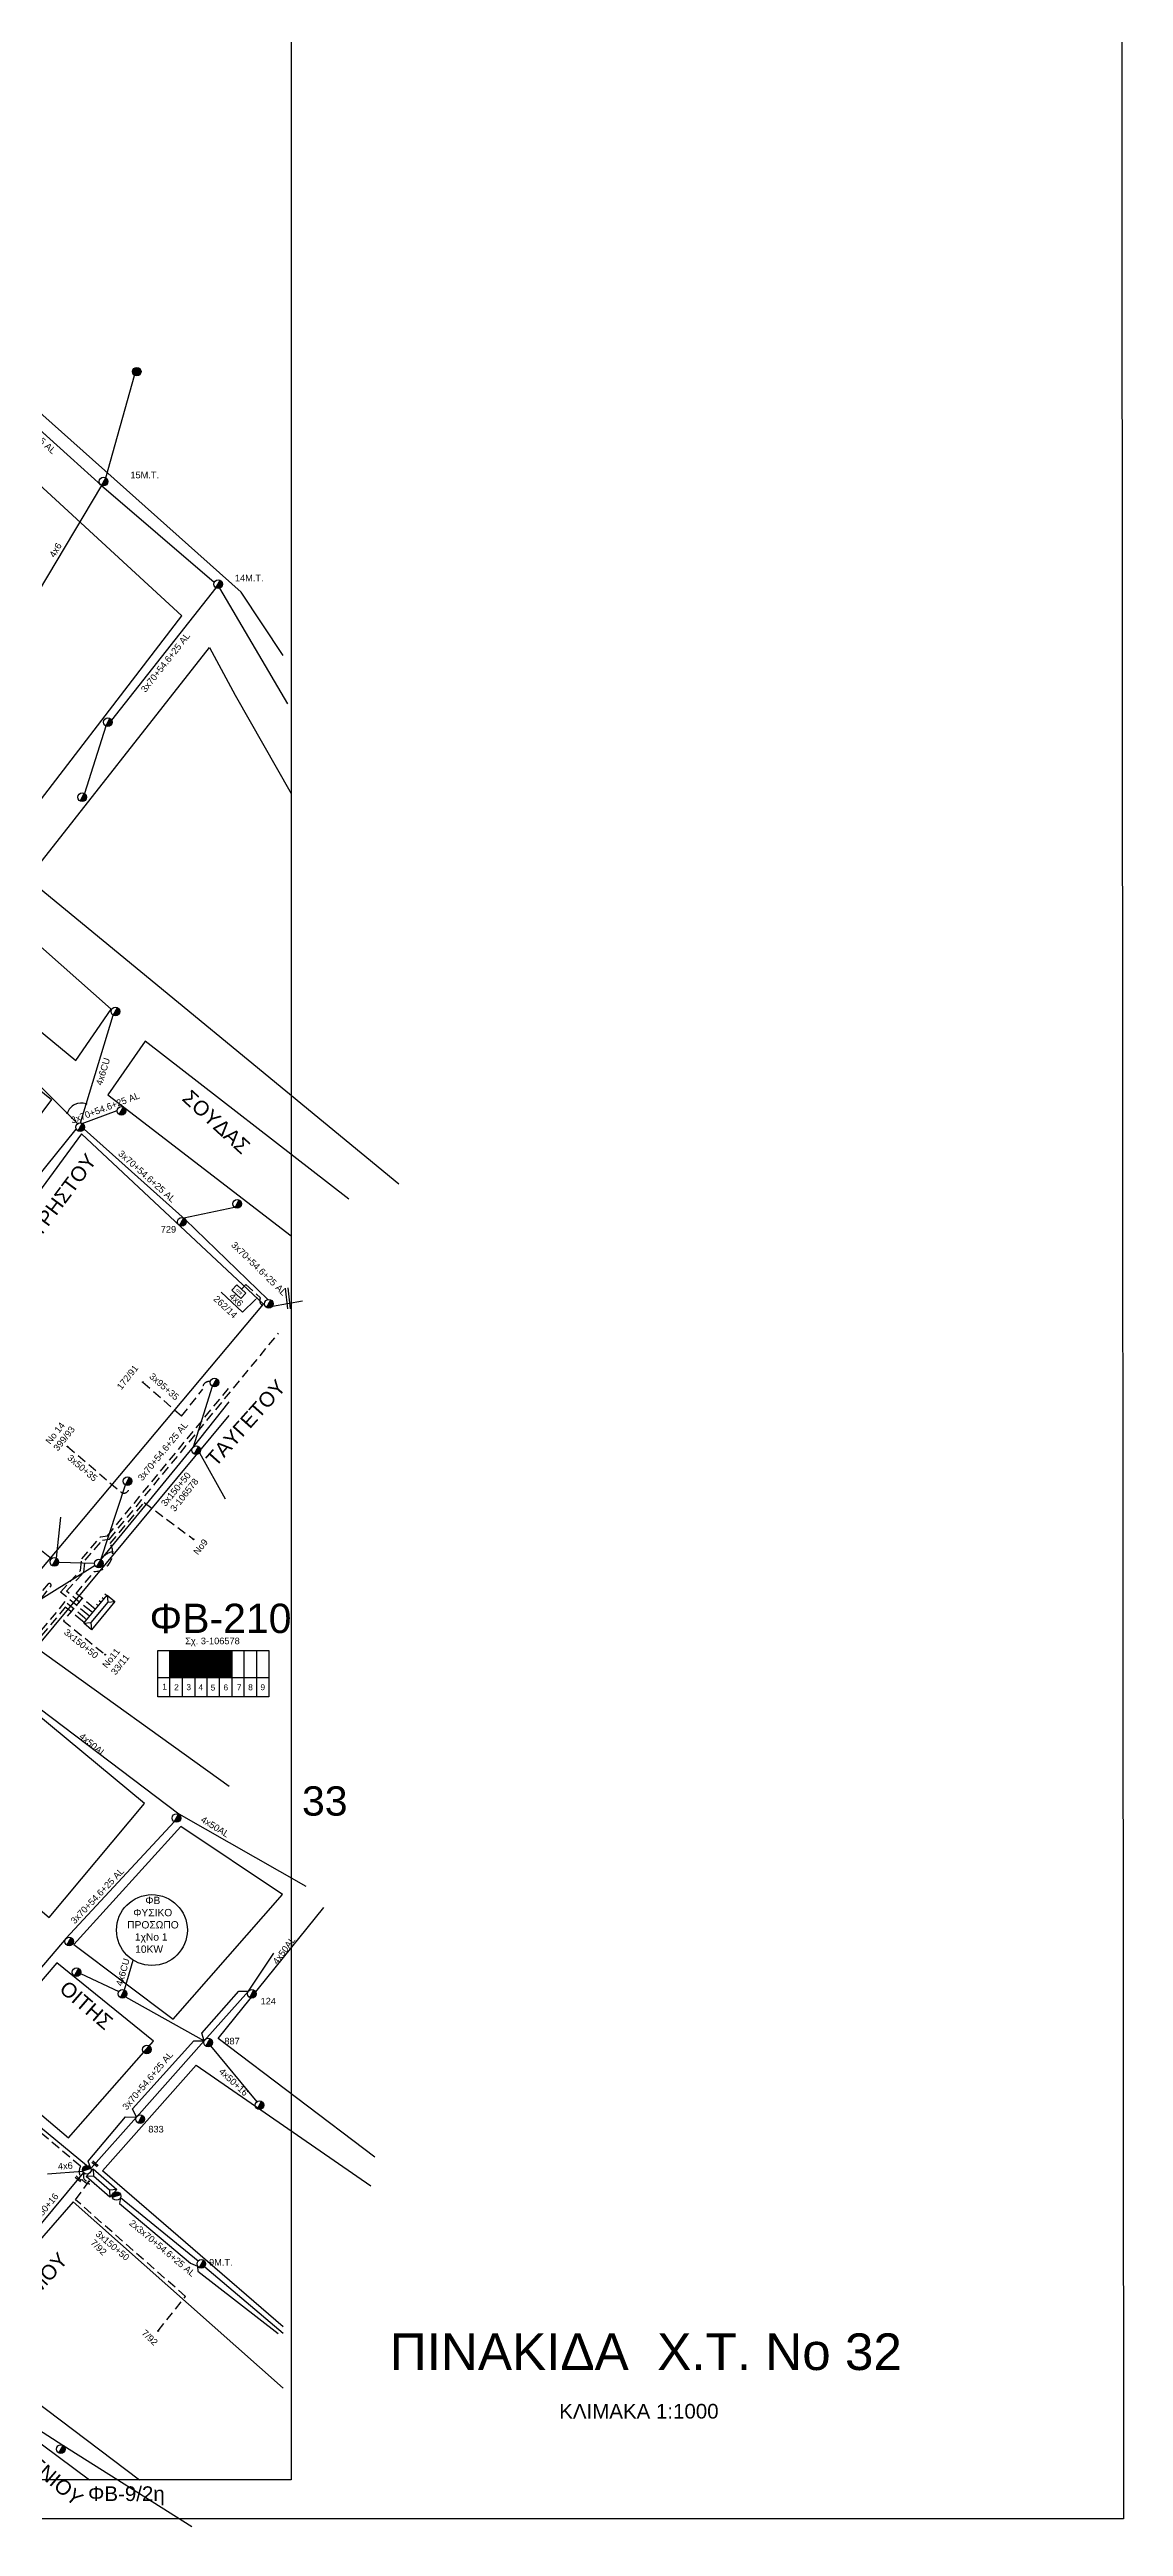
# Model space of a CAD drawing. Header units: millimetres. Extents: x 4998 to 7216, y 1887 to 2914.
# Drawn here: x 6923 to 7216, y 1887 to 2564 of the extents above; entities that cross this region are included whole.
import ezdxf
from ezdxf import colors
from ezdxf.entities.mleader import LeaderData, LeaderLine
from ezdxf.enums import TextEntityAlignment as Align
from ezdxf.math import Vec2, Vec3

# ---------------------------------------------------------------- set-up
doc = ezdxf.new("R2010")
doc.units = ezdxf.units.MM
doc.linetypes.add('DASHED', pattern=[19.05, 12.7, -6.35])
for name, color, linetype, lineweight in [('3x150+50', 7, 'Continuous', 30), ('3x150+70AL', 7, 'DASHED', 30), ('3x50+35', 7, 'Continuous', 30), ('3x70+54.6+25 AL', 7, 'SYN_LINE', 30), ('3x95+35', 7, 'Continuous', 30), ('4x50+16', 7, 'Continuous', 30), ('4x50AL', 7, 'Continuous', 30), ('4x6', 7, 'SYN_LINE', 30), ('4x6CU', 7, 'Continuous', 30), ('Υπόβαθρο ΔΕΗ', 7, 'Continuous', 30)]:
    doc.layers.add(name, color=color, linetype=linetype, lineweight=lineweight)
for name, color, linetype in [('Pillar OTE', 7, 'Continuous'), ('text οδών', 7, 'Continuous'), ('text_kalodion', 7, 'Continuous'), ('Άγνωστα', 7, 'Continuous'), ('Επιγραφές - Σχήματα', 7, 'Continuous'), ('Καλώδια ΧΤ   3x150AL+50CU', 7, 'DASHED'), ('Μηχανική τομή', 7, 'Continuous'), ('Στύλος Ξύλινος', 7, 'Continuous'), ('Στύλος Ξύλινος @ 1', 7, 'Continuous'), ('Στύλος ΦΜ', 7, 'Continuous'), ('Στύλος ΦΜ @ 1', 7, 'Continuous'), ('Συνδέσεις', 7, 'Continuous'), ('Τομή', 7, 'Continuous'), ('Υποσταθμός εναέριος 2 στύλων', 7, 'Continuous'), ('Υποσταθμός πόλεως', 7, 'Continuous')]:
    doc.layers.add(name, color=color, linetype=linetype)
doc.styles.add('arial', font='ARIAL.TTF')
doc.styles.get("Standard").update_dxf_attribs({"font": 'ARIAL.TTF'})
doc.linetypes.add('SYN_LINE', pattern='A,0.5,-0.0001,["/\\/\\/\\/",Standard,S=0.1,R=0,X=0,Y=-0.05],-0.25', length=0.7501)

# ---------------------------------------------------------------- blocks, each defined once
blk = doc.blocks.new('ΥΠΑΡΧΩΝ ΤΣΙΜΕΝΤΕΝΙΟΣ ΣΤΥΛΟΣ')
at = {"layer": 'Στύλος ΦΜ'}
blk.add_hatch(color=7, dxfattribs=at).paths.add_polyline_path([(-1.3, -2.3, 0.574793), (2.6, 0, 0.268822), (1.3, 2.3)])
at = {"layer": 'Στύλος ΦΜ', "color": 7}
blk.add_line((-1.3, -2.3), (1.3, 2.3), dxfattribs=at)
blk.add_circle((0, 0), 2.62, dxfattribs=at)
at = {"layer": 'Στύλος ΦΜ', "flags": 4}
for tag, p in [('ΤΥΠΟΣ', (-4.9, 3)), ('ΑΡΙΘΜΟΣ', (-4.7, 8.1))]:
    blk.add_attdef(tag, p, '', height=4, dxfattribs=at)
blk = doc.blocks.new('ΥΠΟΣΤΑΘΜΟΣ ΕΝΑΕΡΙΟΣ ΕΠΙ 2 ΣΤΥΛΩΝ')
at = {"layer": 'Υποσταθμός εναέριος 2 στύλων', "linetype": 'Continuous'}
for points in [[(-12, -2.1, 0.574793), (-8.5, -0.1, 0.268822), (-9.6, 2)], [(9.7, -2.1, 0.574793), (13.2, -0.1, 0.268822), (12, 1.9)]]:
    blk.add_hatch(color=256, dxfattribs=at).paths.add_polyline_path(points)
for p, q in [((-12, -2.1), (-9.6, 2)), ((9.7, -2.1), (12, 1.9))]:
    blk.add_line(p, q, dxfattribs=at)
for centre in [(-10.8, -0.1), (10.8, -0.1)]:
    blk.add_circle(centre, 2.36, dxfattribs=at)
at = {"layer": 'Υποσταθμός πόλεως', "linetype": 'Continuous', "ltscale": 40}
blk.add_lwpolyline([(-8.6, 2.8), (8.6, 2.8), (8.6, -2.8), (-8.6, -2.8)], close=True, dxfattribs=at)
for points in [[(-5.8, 0), (-8.6, 2.8)], [(-8.6, -2.8), (-5.8, 0)], [(-5.8, 0), (5.8, 0)], [(5.8, 0), (8.6, 2.8)], [(8.6, -2.8), (5.8, 0)]]:
    blk.add_lwpolyline(points, dxfattribs=at)
at = {"layer": 'Υποσταθμός εναέριος 2 στύλων', "ltscale": 40, "flags": 1}
for tag, p in [('ΜΕΤΑΣΧΗΜΑΤΙΣΜΟΣ', (14.1, 2.5)), ('ΙΣΧΥΣ', (14.1, -0.3)), ('ΑΡΙΘΜΟΣ', (14.2, -3))]:
    blk.add_attdef(tag, p, '', height=1.8, dxfattribs=at)
blk = doc.blocks.new('ΥΠΑΡΧΩΝ ΞΥΛΙΝΟΣ ΣΤΥΛΟΣ')
at = {"layer": 'Στύλος Ξύλινος'}
h = blk.add_hatch(color=7, dxfattribs=at)
h.paths.add_polyline_path([(-2.6, 0, 0.270008), (-1.3, -2.3), (1.3, 2.3, 0.576266)])
h.paths.add_polyline_path([(-1.3, -2.3, 0.574793), (2.6, 0, 0.268822), (1.3, 2.3)])
at = {"layer": 'Στύλος Ξύλινος', "color": 7}
blk.add_line((-1.3, -2.3), (1.3, 2.3), dxfattribs=at)
blk.add_circle((0, 0), 2.62, dxfattribs=at)
at = {"layer": 'Στύλος Ξύλινος', "flags": 4}
for tag, p in [('ΑΡΙΘΜΟΣ', (-4.9, 8.6)), ('ΤΥΠΟΣ', (-4.8, 3.4))]:
    blk.add_attdef(tag, p, '', height=4, dxfattribs=at)
blk = doc.blocks.new('_ΣΥΝΔΕΣΗ')
at = {"layer": 'Συνδέσεις', "linetype": 'SYN_LINE', "ltscale": 40}
blk.add_hatch(color=256, dxfattribs=at).paths.add_polyline_path([(0.5, 0, 1), (-0.5, 0, 1)])
at = {"layer": 'Συνδέσεις'}
blk.add_circle((0, 0), 0.5, dxfattribs=at)
blk = doc.blocks.new('ΥΠΟΣΤΑΘΜΟΣ ΠΟΛΕΩΣ 9 ΑΝΑΧΩΡΗΣΕΩΝ')
at = {"layer": 'Υποσταθμός πόλεως', "ltscale": 40}
for p, q in [((-9.6, -2.8), (-9.6, -4)), ((-7.1, -2.8), (-7.1, -4)), ((-4.8, -2.8), (-4.8, -4)), ((-2.4, -2.8), (-2.4, -4)), ((0.1, -2.8), (0.1, -4)), ((2.5, -2.8), (2.5, -4)), ((5, -2.8), (5, -4)), ((7.5, -2.8), (7.5, -4)), ((9.6, -2.8), (9.6, -4))]:
    blk.add_line(p, q, dxfattribs=at)
blk.add_lwpolyline([(-10, 2.8), (10, 2.8), (10, -2.8), (-10, -2.8)], close=True, dxfattribs=at)
for points in [[(-7.2, 0), (-10, 2.8)], [(-10, -2.8), (-7.2, 0)], [(-7.2, 0), (7.2, 0)], [(7.2, 0), (10, 2.8)], [(10, -2.8), (7.2, 0)]]:
    blk.add_lwpolyline(points, dxfattribs=at)
at = {"layer": 'Υποσταθμός πόλεως', "linetype": 'SYN_LINE', "ltscale": 40, "flags": 1}
for tag, p in [('ΜΕΤΑΣΧΗΜΑΤΙΣΜΟΣ', (10.8, 1.7)), ('ΙΣΧΥΣ', (10.8, -1.1)), ('ΑΡΙΘΜΟΣ', (10.9, -3.8))]:
    blk.add_attdef(tag, p, '', height=1.8, dxfattribs=at)
blk = doc.blocks.new('ΤΟΜΗ')
at = {"layer": 'Τομή', "ltscale": 40}
for p, q in [((-5.7, 0), (17.1, 0)), ((-5.7, -2.8), (17.1, -2.8))]:
    blk.add_line(p, q, dxfattribs=at)
blk = doc.blocks.new('ΜΗΧΑΝΙΚΗ ΤΟΜΗ')
at = {"layer": 'Μηχανική τομή', "ltscale": 40}
for p, q in [((-1.9, 0.8), (5.7, 0.8)), ((-1.9, -0.8), (5.7, -0.8))]:
    blk.add_line(p, q, dxfattribs=at)
blk = doc.blocks.new('PILLAR ΟΤΕ')
at = {"layer": 'Pillar OTE', "ltscale": 40}
blk.add_lwpolyline([(-3.3, 2), (3.4, 2), (3.4, -2), (-3.3, -2)], close=True, dxfattribs=at)
at = {"layer": 'Pillar OTE', "insert": (-1.8, 0.7), "char_height": 1.357, "width": 109.961, "attachment_point": 1}
blk.add_mtext('{\\fArial|b1|i0|c161|p34;OTE}', dxfattribs=at)

msp = doc.modelspace()

# ---------------------------------------------------------------- hatches: boundary and pattern name
at = {"layer": 'Καλώδια ΧΤ   3x150AL+50CU', "linetype": 'DASHED', "lineweight": -3, "ltscale": 0.2}
h = msp.add_hatch(color=6, dxfattribs=at)
h.dxf.hatch_style = 1
h.paths.add_polyline_path([(6959.49, 2126.42), (6956.05, 2126.42), (6956.05, 2119.06), (6959.49, 2119.05)])
h = msp.add_hatch(color=27, dxfattribs=at)
h.dxf.hatch_style = 1
h.paths.add_polyline_path([(6959.49, 2119.05), (6962.93, 2119.05), (6962.93, 2126.42), (6959.49, 2126.42)])
h = msp.add_hatch(color=85, dxfattribs=at)
h.dxf.hatch_style = 1
h.paths.add_polyline_path([(6966.22, 2126.42), (6962.93, 2126.42), (6962.93, 2119.05), (6966.22, 2119.05)])
h = msp.add_hatch(color=1, dxfattribs=at)
h.dxf.hatch_style = 1
h.paths.add_polyline_path([(6966.22, 2119.05), (6969.61, 2119.04), (6969.61, 2126.42), (6966.22, 2126.42)])
h = msp.add_hatch(color=62, dxfattribs=at)
h.dxf.hatch_style = 1
h.paths.add_polyline_path([(6969.61, 2119.04), (6973.01, 2119.04), (6973.01, 2126.42), (6969.61, 2126.42)])

# ---------------------------------------------------------------- linework, layer by layer
at = {"lineweight": -3}
msp.add_lwpolyline([(5037.13, 2894.56), (6989.09, 2894.56), (6989.09, 1899.95), (5037.13, 1899.95)], close=True, dxfattribs=at)
at = {"lineweight": -3, "ltscale": 0.2}
msp.add_circle((6951.13, 2050.08), 9.67, dxfattribs=at)
at = {"layer": '3x150+50', "color": 27, "linetype": 'DASHED', "lineweight": -3, "ltscale": 0.2}
msp.add_lwpolyline([(6934.42, 2137.12), (6927.79, 2142.63), (6932.59, 2147.82), (6932.94, 2151.04), (6937.6, 2156.5), (6939.54, 2156.83), (6985.71, 2213.06)], dxfattribs=at)
at = {"layer": '3x150+50', "color": 6, "linetype": 'DASHED', "lineweight": -3, "ltscale": 0.2}
msp.add_lwpolyline([(6933.64, 2136.17), (6926.18, 2142.36), (6931.63, 2148.26), (6931.98, 2151.45), (6937.08, 2157.43), (6939, 2157.75), (6972.18, 2198.15)], dxfattribs=at)
at = {"layer": '3x150+50', "color": 62, "linetype": 'DASHED', "lineweight": -3, "ltscale": 0.2}
for points in [[(6935.21, 2138.07), (6930.48, 2141.99), (6935.4, 2147.99, 0.566209), (6939.77, 2155.61), (6949.03, 2166.81), (6962.47, 2156.79)], [(6940.41, 2153.35, 0.209659), (6937.21, 2151.19, -1.685912)]]:
    msp.add_lwpolyline(points, format="xyb", dxfattribs=at)
at = {"layer": '3x150+50', "color": 85, "linetype": 'DASHED', "lineweight": -3, "ltscale": 0.2}
for points in [[(6932.85, 2135.22), (6927.4, 2139.75), (6918.03, 2128.45), (6913.84, 2131.79), (6923.62, 2144.03, 0.784298), (6922.82, 2144.59), (6921.29, 2142.82)], [(6932.69, 1983.64, 0.818767), (6934.52, 1981.64, -0.019585)]]:
    msp.add_lwpolyline(points, format="xyb", dxfattribs=at)
at = {"layer": '3x150+50', "color": 1, "linetype": 'DASHED', "lineweight": -3, "ltscale": 0.2}
msp.add_lwpolyline([(6932.17, 2134.4), (6927.49, 2138.29), (6917.98, 2126.83), (6919.37, 2125.53), (6914.24, 2119.95, 0.189457), (6911.21, 2119.29, -35.831577)], format="xyb", dxfattribs=at)
at = {"layer": '3x150+50', "color": 62, "linetype": 'DASHED', "lineweight": -3, "ltscale": 0.2}
msp.add_lwpolyline([(6932.09, 2140.66), (6926.97, 2134.55), (6938.35, 2125.31)], dxfattribs=at)
at = {"layer": '3x150+50', "color": 85, "linetype": 'DASHED', "lineweight": -3, "ltscale": 0.2}
msp.add_lwpolyline([(6952.82, 1940.64), (6960.29, 1950.05), (6930.32, 1976.43), (6933.9, 1981.45)], dxfattribs=at)
at = {"layer": '3x150+70AL', "color": 27, "linetype": 'DASHED', "lineweight": -3, "ltscale": 0.2}
msp.add_lwpolyline([(6935.47, 1980.8, -0.625781), (6931.63, 1985.64), (6850.31, 2053.81, -0.733543), (6848.12, 2056.92, -1.692301)], format="xyb", dxfattribs=at)
at = {"layer": '3x50+35', "color": 62, "linetype": 'DASHED', "lineweight": -3, "ltscale": 0.2}
msp.add_lwpolyline([(6928.1, 2182.12), (6942.62, 2169.71, 0.873922), (6944.62, 2171.5, 1.841767)], format="xyb", dxfattribs=at)
at = {"layer": '3x70+54.6+25 AL', "color": 85, "linetype": 'SYN_LINE', "lineweight": -3, "ltscale": 20}
for points in [[(6853.89, 2521.94), (6871.06, 2504.86), (6892.32, 2485.77), (6906.22, 2472.54), (6937.37, 2444.54), (6968.14, 2418.11)], [(6938.53, 2446.59), (6946.39, 2474.56)], [(6968.6, 2416.53), (6940.11, 2380.47)], [(6969.55, 2416.43), (6988.12, 2384.9)], [(6938.52, 2378.83), (6932.69, 2360.39)]]:
    msp.add_lwpolyline(points, dxfattribs=at)
at = {"layer": '3x70+54.6+25 AL', "color": 6, "linetype": 'SYN_LINE', "lineweight": -3, "ltscale": 20}
for points in [[(6822.77, 2360.49), (6852.85, 2338), (6877.9, 2317.65), (6909.48, 2291.69), (6930.87, 2270.24)], [(6942.55, 1977.07), (6963.78, 1959.76)], [(6965.52, 1958.17), (6986.97, 1940.06)]]:
    msp.add_lwpolyline(points, dxfattribs=at)
at = {"layer": '3x70+54.6+25 AL', "color": 30, "linetype": 'SYN_LINE', "lineweight": -3, "ltscale": 10}
for points in [[(6932.13, 2270.3), (6941.63, 2273.88)], [(6959.81, 2244.51), (6973.69, 2247.46)], [(6983.99, 2220.47), (6992.23, 2221.87)]]:
    msp.add_lwpolyline(points, dxfattribs=at)
at = {"layer": '3x70+54.6+25 AL', "color": 30, "linetype": 'SYN_LINE', "lineweight": -3, "ltscale": 20}
msp.add_lwpolyline([(6932.61, 2268.79), (6960.23, 2244.13), (6982.77, 2222.25)], dxfattribs=at)
at = {"layer": '3x70+54.6+25 AL', "color": 62, "linetype": 'SYN_LINE', "lineweight": -3, "ltscale": 20}
for points in [[(6962.51, 2182.02), (6967.65, 2198.58)], [(6937.21, 2151.19), (6962.51, 2182.02), (6972.18, 2194.3)], [(6964.14, 2180.35), (6971.09, 2167.79)], [(6937.21, 2151.19), (6943.88, 2171.64)], [(6923.69, 2151.45), (6900.45, 2170.05)], [(6935.6, 2149.59), (6911.28, 2134.42)]]:
    msp.add_lwpolyline(points, dxfattribs=at)
at = {"layer": '3x70+54.6+25 AL', "color": 62, "linetype": 'SYN_LINE', "lineweight": -3, "ltscale": 10}
for points in [[(6925.08, 2151.61), (6926.3, 2162.81)], [(6935.45, 2150.16), (6925.66, 2150.43)]]:
    msp.add_lwpolyline(points, dxfattribs=at)
at = {"layer": '3x70+54.6+25 AL', "color": 1, "linetype": 'SYN_LINE', "lineweight": -3, "ltscale": 20}
msp.add_lwpolyline([(6957.24, 2079.66), (6927.75, 2047.86), (6908.05, 2024.82)], dxfattribs=at)
at = {"layer": '3x70+54.6+25 AL', "color": 7, "linetype": 'SYN_LINE', "lineweight": -3, "ltscale": 15}
msp.add_lwpolyline([(6931.67, 2038.21), (6942.1, 2033.33)], dxfattribs=at)
at = {"layer": '3x70+54.6+25 AL', "color": 7, "linetype": 'SYN_LINE', "lineweight": -3, "ltscale": 10}
msp.add_lwpolyline([(6943.68, 2033.72), (6945.98, 2041.9)], dxfattribs=at)
at = {"layer": '3x70+54.6+25 AL', "color": 173, "linetype": 'SYN_LINE', "lineweight": -3, "ltscale": 20}
msp.add_lwpolyline([(6934.45, 1985.01), (6933.73, 1986.97), (6943.88, 1999.07), (6946.92, 1999.04), (6945.87, 2001.29), (6962.55, 2019.88), (6965.34, 2019.82), (6964.73, 2021.95), (6974.8, 2033.36), (6977.46, 2033.4)], dxfattribs=at)
at = {"layer": '3x70+54.6+25 AL', "color": 7, "linetype": 'SYN_LINE', "lineweight": -3, "ltscale": 20}
msp.add_lwpolyline([(6943.94, 2031.87), (6965.34, 2019.82)], dxfattribs=at)
at = {"layer": '3x70+54.6+25 AL', "color": 85, "linetype": 'SYN_LINE', "lineweight": -3, "ltscale": 10}
msp.add_lwpolyline([(6922.63, 1983.51), (6932.22, 1984.25)], dxfattribs=at)
at = {"layer": '3x70+54.6+25 AL', "color": 133, "linetype": 'SYN_LINE', "lineweight": -3, "ltscale": 20}
msp.add_lwpolyline([(6942.55, 1977.07), (6942.24, 1975.41), (6961.62, 1959.18), (6963.58, 1958.36), (6963.68, 1956.94), (6985.55, 1939.91)], dxfattribs=at)
at = {"layer": '3x70+54.6+25 AL', "color": 151, "linetype": 'SYN_LINE', "lineweight": -3, "ltscale": 20}
msp.add_lwpolyline([(6898.35, 1927.73), (6926.86, 1909.41)], dxfattribs=at)
at = {"layer": '3x70+54.6+25 AL', "color": 151, "linetype": 'SYN_LINE', "lineweight": -3, "ltscale": 15}
msp.add_lwpolyline([(6926.86, 1909.41), (6962.06, 1887.25)], dxfattribs=at)
at = {"layer": '3x95+35', "color": 62, "linetype": 'DASHED', "lineweight": -3, "ltscale": 0.2}
msp.add_lwpolyline([(6948.69, 2199.69), (6959.22, 2190.44), (6965.03, 2197.77, -0.556513), (6967.07, 2199.8, -160.906098)], format="xyb", dxfattribs=at)
at = {"layer": '4x50+16', "color": 30, "linetype": 'Continuous', "lineweight": -3, "ltscale": 0.2}
msp.add_lwpolyline([(6892.08, 2216.02), (6911.27, 2244.87), (6930.47, 2268.79)], dxfattribs=at)
at = {"layer": '4x50+16', "color": 5, "linetype": 'Continuous', "lineweight": -3, "ltscale": 0.2}
msp.add_lwpolyline([(6967.09, 2018.43), (6979.73, 2003.2)], dxfattribs=at)
at = {"layer": '4x50+16', "color": 85, "linetype": 'Continuous', "lineweight": -3, "ltscale": 0.2}
msp.add_lwpolyline([(6932.42, 1983.89), (6911.04, 1958.14), (6890.38, 1934.93), (6877.41, 1913.36)], dxfattribs=at)
at = {"layer": '4x50AL', "color": 1, "linetype": 'Continuous', "lineweight": -3, "ltscale": 0.2}
msp.add_lwpolyline([(6911.31, 2117.59), (6958.48, 2081.83), (6993.16, 2062.06)], dxfattribs=at)
at = {"layer": '4x50AL', "color": 30, "linetype": 'Continuous', "lineweight": -3, "ltscale": 0.2}
msp.add_lwpolyline([(6933.27, 1985.81), (6908.1, 2006.56), (6875.43, 2033.76), (6848.8, 2057.37)], dxfattribs=at)
at = {"layer": '4x50AL', "color": 151, "linetype": 'Continuous', "lineweight": -3, "ltscale": 0.2}
msp.add_lwpolyline([(6934.45, 1985.01), (6946.92, 1999.04), (6965.34, 2019.82), (6977.46, 2033.4), (6984.4, 2043.81)], dxfattribs=at)
at = {"layer": '4x6', "color": 85, "linetype": 'SYN_LINE', "lineweight": -3, "ltscale": 20}
msp.add_lwpolyline([(6937.37, 2444.54), (6920.12, 2415.43)], dxfattribs=at)
at = {"layer": '4x6', "color": 30, "linetype": 'DASHED', "lineweight": -3, "ltscale": 0.2}
msp.add_lwpolyline([(6975.6, 2225.1), (6976.76, 2226.36), (6980.73, 2222.71, 0.551613), (6982.06, 2220.38)], format="xyb", dxfattribs=at)
at = {"layer": '4x6CU', "color": 6, "linetype": 'SYN_LINE', "lineweight": -3, "ltscale": 20}
msp.add_lwpolyline([(6931.6, 2270.45), (6940.57, 2299.89)], dxfattribs=at)
at = {"layer": 'Pillar OTE', "lineweight": -3, "ltscale": 40}
for points in [[(6952.72, 2113.78), (6952.72, 2126.42), (6983.05, 2126.42), (6983.05, 2113.75), (6952.72, 2113.78)], [(6956.05, 2113.78), (6956.05, 2126.42)], [(6959.49, 2113.77), (6959.49, 2126.42)], [(6962.93, 2113.77), (6962.93, 2126.42)], [(6966.22, 2113.77), (6966.22, 2126.42)], [(6969.61, 2113.76), (6969.61, 2126.42)], [(6973.01, 2113.76), (6973.01, 2126.42)], [(6976.34, 2113.76), (6976.34, 2126.42)], [(6979.73, 2113.75), (6979.73, 2126.42)], [(6952.72, 2119.06), (6983.05, 2119.03)]]:
    msp.add_lwpolyline(points, dxfattribs=at)
at = {"layer": 'Επιγραφές - Σχήματα', "lineweight": -3}
msp.add_lwpolyline([(4997.89, 2908.51), (7215.51, 2908.51), (7216.21, 1889.37), (4997.89, 1889.37)], close=True, dxfattribs=at)
at = {"layer": 'Υπόβαθρο ΔΕΗ', "color": 7, "lineweight": -3}
for points in [[(6986.97, 2398.11), (6975.48, 2415.39), (6897.64, 2484.81), (6854.69, 2524.92), (6803.37, 2573.25), (6818.16, 2605.35), (6923.06, 2714.75), (6949.78, 2685.94)], [(7018.47, 2253.72), (6917.25, 2337.12), (6966.8, 2400.28), (6973.86, 2387.22), (6989.09, 2360.38)], [(7004.87, 2249.67), (6949.29, 2292.82), (6939.08, 2278.12), (6989.09, 2239.67)], [(6972.18, 2089.27), (6972.18, 2089.27), (6919.57, 2127.18), (6972.18, 2190.56)], [(7011.97, 1988.09), (6969.17, 2020.46), (6998.06, 2056.27)], [(6986.97, 1941.72), (6937.64, 1984.38), (6963.17, 2013.23), (7010.83, 1980.24)], [(6986.97, 1925.02), (6929.66, 1975.92), (6884, 1923.56), (6916.22, 1899.55)], [(6896.9, 1938.35), (6947.72, 1899.95)], [(6891.22, 1931.84), (6934.13, 1899.95)]]:
    msp.add_lwpolyline(points, dxfattribs=at)
for points in [[(6959.33, 2408.87), (6900.66, 2462.92), (6857.9, 2385.19), (6909.26, 2343.78)], [(6893.72, 2317.74), (6930.37, 2287.49), (6940, 2301.55), (6854.06, 2377.7), (6843.4, 2358.31)], [(6813.58, 2305.13), (6837.07, 2346.89), (6923.69, 2276.84), (6897.02, 2240.96), (6813.58, 2305.13)], [(6981.53, 2220.99), (6931.87, 2267.49), (6864.19, 2175.09), (6910.29, 2135.9)], [(6910.66, 2116.57), (6901.01, 2105.53), (6884.71, 2086.1), (6923.08, 2053.54), (6949.09, 2084.6)], [(6929.8, 2046.11), (6956.93, 2025.76), (6986.73, 2059.78), (6959, 2078.4)], [(6902.84, 2015.05), (6928.36, 1993.34), (6951.53, 2019.77), (6925.18, 2041.17)]]:
    msp.add_lwpolyline(points, close=True, dxfattribs=at)
at = {"layer": 'Υπόβαθρο ΔΕΗ', "lineweight": -3}
msp.add_arc((6931.79, 2271.92), 3.96, 69.47207, 162.5304, dxfattribs=at)

# ---------------------------------------------------------------- block references
at = {"layer": 'Pillar OTE', "xscale": 0.5, "yscale": 0.5, "zscale": 0.5, "rotation": 317.0000000000001}
msp.add_blockref('PILLAR ΟΤΕ', (6974.86, 2224.39), dxfattribs=at)
at = {"layer": 'Μηχανική τομή', "lineweight": -3, "xscale": 0.2499999999999678, "yscale": 0.2499999999999678, "zscale": 0.2499999999999678, "rotation": 319.0936133740331}
for p in [(6930.65, 1982.49), (6935.26, 1986.57)]:
    msp.add_blockref('ΜΗΧΑΝΙΚΗ ΤΟΜΗ', p, dxfattribs=at)
at = {"layer": 'Στύλος Ξύλινος @ 1', "lineweight": -3, "ltscale": 40, "xscale": 0.449999999999816, "yscale": 0.449999999999816, "zscale": 0.449999999999816}
msp.add_blockref('ΥΠΑΡΧΩΝ ΞΥΛΙΝΟΣ ΣΤΥΛΟΣ', (6946.97, 2475.58), dxfattribs=at)
at = {"layer": 'Στύλος ΦΜ @ 1', "lineweight": -3, "ltscale": 40}
ref = msp.add_blockref('ΥΠΑΡΧΩΝ ΤΣΙΜΕΝΤΕΝΙΟΣ ΣΤΥΛΟΣ', (6937.95, 2445.56), dxfattribs=dict(at, xscale=0.4499999999997739, yscale=0.4499999999997739, zscale=0.4499999999997739))
ref.add_attrib('ΤΥΠΟΣ', '15M.T.', (6945.25, 2446.46), dxfattribs={"layer": 'Στύλος ΦΜ', "height": 1.8, "flags": 4})
ref = msp.add_blockref('ΥΠΑΡΧΩΝ ΤΣΙΜΕΝΤΕΝΙΟΣ ΣΤΥΛΟΣ', (6969.18, 2417.55), dxfattribs=dict(at, xscale=0.4499999999997739, yscale=0.4499999999997739, zscale=0.4499999999997739))
ref.add_attrib('ΤΥΠΟΣ', '14M.T.', (6973.77, 2418.33), dxfattribs={"layer": 'Στύλος ΦΜ', "height": 1.8, "flags": 4})
for p, xscale, yscale, zscale in [((6939.1, 2379.86), 0.4499999999998181, 0.4499999999998181, 0.4499999999998181), ((6932.1, 2359.37), 0.4499999999998181, 0.4499999999998181, 0.4499999999998181), ((6941.15, 2300.91), 0.4499999999998181, 0.4499999999998181, 0.4499999999998181), ((6942.8, 2273.76), 0.4499999999998181, 0.4499999999998181, 0.4499999999998181), ((6931.54, 2269.28), 0.4499999999998181, 0.4499999999998181, 0.4499999999998181), ((6974.39, 2248.4), 0.4499999999998268, 0.4499999999998268, 0.4499999999998268), ((6983, 2221.1), 0.4499999999998268, 0.4499999999998268, 0.4499999999998268), ((6968.23, 2199.6), 0.4499999999998181, 0.4499999999998181, 0.4499999999998181), ((6963.23, 2181.09), 0.4499999999998181, 0.4499999999998181, 0.4499999999998181), ((6944.46, 2172.66), 0.4499999999998181, 0.4499999999998181, 0.4499999999998181), ((6924.5, 2150.59), 0.4499999999998181, 0.4499999999998181, 0.4499999999998181), ((6936.62, 2150.16), 0.4499999999998181, 0.4499999999998181, 0.4499999999998181), ((6957.82, 2080.68), 0.4499999999998027, 0.4499999999998027, 0.4499999999998027), ((6928.54, 2046.99), 0.4499999999998027, 0.4499999999998027, 0.4499999999998027), ((6930.56, 2038.59), 0.4499999999998027, 0.4499999999998027, 0.4499999999998027), ((6943.1, 2032.7), 0.4499999999998027, 0.4499999999998027, 0.4499999999998027), ((6949.74, 2017.48), 0.4499999999998027, 0.4499999999998027, 0.4499999999998027), ((6980.48, 2002.3), 0.4499999999998181, 0.4499999999998181, 0.4499999999998181), ((6926.28, 1908.39), 0.4499999999998181, 0.4499999999998181, 0.4499999999998181)]:
    msp.add_blockref('ΥΠΑΡΧΩΝ ΤΣΙΜΕΝΤΕΝΙΟΣ ΣΤΥΛΟΣ', p, dxfattribs=dict(at, xscale=xscale, yscale=yscale, zscale=zscale))
ref = msp.add_blockref('ΥΠΑΡΧΩΝ ΤΣΙΜΕΝΤΕΝΙΟΣ ΣΤΥΛΟΣ', (6959.25, 2243.47), dxfattribs=dict(at, xscale=0.4499999999998268, yscale=0.4499999999998268, zscale=0.4499999999998268))
ref.add_attrib('ΑΡΙΘΜΟΣ', '729', (6953.54, 2240.5), dxfattribs={"layer": 'Στύλος ΦΜ', "height": 1.8, "flags": 4})
ref = msp.add_blockref('ΥΠΑΡΧΩΝ ΤΣΙΜΕΝΤΕΝΙΟΣ ΣΤΥΛΟΣ', (6978.39, 2032.69), dxfattribs=dict(at, xscale=0.4499999999998027, yscale=0.4499999999998027, zscale=0.4499999999998027))
ref.add_attrib('ΤΥΠΟΣ', '124', (6980.78, 2029.78), dxfattribs={"layer": 'Στύλος ΦΜ', "height": 1.8, "flags": 4})
ref = msp.add_blockref('ΥΠΑΡΧΩΝ ΤΣΙΜΕΝΤΕΝΙΟΣ ΣΤΥΛΟΣ', (6966.44, 2019.41), dxfattribs=dict(at, xscale=0.4499999999998027, yscale=0.4499999999998027, zscale=0.4499999999998027))
ref.add_attrib('ΤΥΠΟΣ', '887', (6970.89, 2018.86), dxfattribs={"layer": 'Στύλος ΦΜ', "height": 1.8, "flags": 4})
ref = msp.add_blockref('ΥΠΑΡΧΩΝ ΤΣΙΜΕΝΤΕΝΙΟΣ ΣΤΥΛΟΣ', (6947.92, 1998.43), dxfattribs=dict(at, xscale=0.4499999999998027, yscale=0.4499999999998027, zscale=0.4499999999998027))
ref.add_attrib('ΤΥΠΟΣ', '833', (6950.14, 1994.82), dxfattribs={"layer": 'Στύλος ΦΜ', "height": 1.8, "flags": 4})
ref = msp.add_blockref('ΥΠΑΡΧΩΝ ΤΣΙΜΕΝΤΕΝΙΟΣ ΣΤΥΛΟΣ', (6964.61, 1958.93), dxfattribs=dict(at, xscale=0.4499999999998485, yscale=0.4499999999998485, zscale=0.4499999999998485))
ref.add_attrib('ΤΥΠΟΣ', '9M.T.', (6966.72, 1958.47), dxfattribs={"layer": 'Στύλος ΦΜ', "height": 1.8, "flags": 4})
at = {"layer": 'Συνδέσεις', "lineweight": -3, "xscale": 0.25, "yscale": 0.25, "zscale": 0.25}
for p in [(6928.01, 2273.12), (6933.18, 2275.64), (6948.69, 2199.69), (6928.1, 2182.12), (6940.41, 2153.35), (6962.47, 2156.79), (6932.09, 2140.66), (6938.35, 2125.31), (6933.9, 1981.45), (6952.82, 1940.64)]:
    msp.add_blockref('_ΣΥΝΔΕΣΗ', p, dxfattribs=at)
at = {"layer": 'Τομή', "lineweight": -3, "xscale": 0.2499999999999994, "yscale": 0.2499999999999994, "zscale": 0.2499999999999994, "rotation": 96.38243093557958}
msp.add_blockref('ΤΟΜΗ', (6988.07, 2221.08), dxfattribs=at)
at = {"layer": 'Υποσταθμός εναέριος 2 στύλων', "lineweight": -3, "xscale": 0.5000000000001137, "yscale": 0.5000000000001137, "zscale": 0.5000000000001137, "rotation": 138.5624590455474}
msp.add_blockref('ΥΠΟΣΤΑΘΜΟΣ ΕΝΑΕΡΙΟΣ ΕΠΙ 2 ΣΤΥΛΩΝ', (6937.36, 1981.01), dxfattribs=at)
at = {"layer": 'Υποσταθμός πόλεως', "lineweight": -3, "xscale": 0.4999999999999998, "yscale": 0.4999999999999998, "zscale": 0.4999999999999998, "rotation": 230.3052816895807}
msp.add_blockref('ΥΠΟΣΤΑΘΜΟΣ ΠΟΛΕΩΣ 9 ΑΝΑΧΩΡΗΣΕΩΝ', (6936.78, 2136.82), dxfattribs=at)

# ---------------------------------------------------------------- texts
at = {"lineweight": -3, "ltscale": 30, "char_height": 1.63, "width": 11.2573, "attachment_point": 1}
for s, insert in [('1', (6953.96, 2117.34)), ('2', (6957.2, 2117.21)), ('3', (6960.53, 2117.21)), ('4', (6963.84, 2117.21)), ('5', (6967.14, 2117.12)), ('6', (6970.66, 2117.15)), ('7', (6974.29, 2117.15)), ('8', (6977.4, 2117.18)), ('9', (6980.73, 2117.21))]:
    msp.add_mtext(s, dxfattribs=dict(at, insert=insert))
at = {"layer": 'text οδών', "lineweight": -3}
for s, rotation, p in [('ΣΟΥΔΑΣ', 317.49316, (6968.71, 2270.73)), ('ΤΥΜΦΥΡΗΣΤΟΥ', 53.38249, (6921.94, 2244.19)), ('ΤΑΥΓΕΤΟΥ', 48.27853, (6976.75, 2188.54))]:
    msp.add_text(s, height=4, rotation=rotation, dxfattribs=at).set_placement(p, align=Align.MIDDLE_CENTER)
at = {"layer": 'text οδών', "lineweight": -3, "ltscale": 40, "char_height": 2, "width": 13.6816, "attachment_point": 1}
for s, insert, rotation in [('{\\H2x;ΟΙΤΗΣ\\fMS Shell Dlg|b0|i0|c0|p0;\\H0.35416x;\\P} ', (6928.19, 2036.6), 319.12409), ('{\\H2x;XEΛMOY} ', (6909.64, 1944.51), 48.57199), ('{\\H2x;ΤΕΠΕΛΕΝΙΟΥ\\fMS Shell Dlg|b0|i0|c0|p0;\\H0.35416x;\\P} ', (6905.52, 1919.15), 319.12409)]:
    msp.add_mtext(s, dxfattribs=dict(at, insert=insert, rotation=rotation))
at = {"layer": 'text_kalodion', "linetype": 'Continuous', "lineweight": -3, "ltscale": 0.2}
for s, rotation, p in [('3x70+54.6+25 AL', 318.04842, (6917.19, 2460.25)), ('4x6', 59.35691, (6924.81, 2426.88)), ('3x70+54.6+25 AL', 51.68195, (6954.82, 2396.19)), ('4x6CU', 73.05061, (6937.76, 2284.5)), ('3x70+54.6+25 AL', 20.63834, (6938.38, 2274.58)), ('3x70+54.6+25 AL', 318.23822, (6949.76, 2255.89)), ('3x70+54.6+25 AL', 315.85213, (6980.35, 2230.7)), ('4x6', 317, (6974.13, 2222.17)), ('3x95+35', 318.69503, (6954.48, 2198.47)), ('3x70+54.6+25 AL', 50.63726, (6954.11, 2180.82)), ('3x50+35', 319.47216, (6932.17, 2176.27)), ('3x150+50', 50.60569, (6957.67, 2170.45)), ('3x150+50', 320.92582, (6931.84, 2128.27)), ('4x50AL', 320.86772, (6934.97, 2100.66)), ('4x50AL', 328.13134, (6968.37, 2078.29)), ('3x70+54.6+25 AL', 46.5893, (6936.23, 2059.44)), ('4x50AL', 53.72509, (6987.17, 2044.53)), ('4x6CU', 74.31342, (6943.18, 2038.6)), ('3x70+54.6+25 AL', 49.98338, (6949.96, 2008.97)), ('4x50+16', 316.82408, (6973.43, 2008.59)), ('4x6', 4.42142, (6927.49, 1985.69)), ('4x50+16', 50.30039, (6921.99, 1974.15)), ('2x3x70+54.6+25 AL', 320.07365, (6953.97, 1963.24)), ('3x150+50', 319.67003, (6940.38, 1963.94))]:
    msp.add_text(s, height=1.8, rotation=rotation, dxfattribs=at).set_placement(p, align=Align.MIDDLE_CENTER)
at = {"layer": 'text_kalodion', "linetype": 'Continuous', "lineweight": -3, "ltscale": 0.2, "insert": (6968.99, 2223.51), "char_height": 1.8, "width": 4.551914400963137e-14, "attachment_point": 1, "rotation": 317}
msp.add_mtext('262/14', dxfattribs=at)
at = {"layer": 'Άγνωστα', "color": 7, "lineweight": -3, "char_height": 1.8, "attachment_point": 1}
for s, insert, width, rotation in [('172/91', (6941.37, 2198.55), 4.551914400963138e-14, 51.72899), ('No 14', (6921.96, 2183.68), 4.551914400963138e-14, 51.72899), ('399/93', (6924.08, 2181.83), 4.551914400963138e-14, 51.72899), ('3-106578', (6955.97, 2165.29), 4.551914400963138e-14, 51.72899), ('No9', (6962.27, 2153.46), 4.551914400963138e-14, 51.72899), ('No11\\P33/11', (6937.44, 2122.53), 4.551914400963138e-14, 51.72899), ('7/92', (6935.45, 1965.8), 4.551914400963137e-14, 316.08308), ('7/92', (6949.41, 1941.16), 4.551914400963137e-14, 316.08308)]:
    msp.add_mtext(s, dxfattribs=dict(at, insert=insert, width=width, rotation=rotation))
at = {"layer": 'Άγνωστα', "color": 7, "lineweight": -3, "insert": (6960.2, 2129.93), "char_height": 1.8, "width": 4.551914400963142e-14, "attachment_point": 1}
msp.add_mtext('Σχ. 3-106578', dxfattribs=at)
at = {"layer": 'Επιγραφές - Σχήματα', "lineweight": -3, "char_height": 8, "width": 15.5504, "attachment_point": 1, "style": 'arial'}
for s, insert in [('ΦB-210', (6950.47, 2139.19)), ('33', (6992.08, 2089.33))]:
    msp.add_mtext(s, dxfattribs=dict(at, insert=insert))
at = {"layer": 'Επιγραφές - Σχήματα', "lineweight": -3, "ltscale": 10, "width": 315.0361, "attachment_point": 1}
for s, insert, char_height in [('ΠΙΝΑΚΙΔΑ  Χ.Τ. Νο 32', (7016.02, 1939.96), 10), ('ΚΛΙΜΑΚΑ 1:1000', (7062.26, 1920.71), 4)]:
    msp.add_mtext(s, dxfattribs=dict(at, insert=insert, char_height=char_height))
at = {"layer": 'Επιγραφές - Σχήματα', "lineweight": -3, "insert": (6933.7, 1898.2), "char_height": 4, "width": 14.2262, "attachment_point": 1}
msp.add_mtext('ΦB-9/2η', dxfattribs=at)
at = {"layer": 'Υπόβαθρο ΔΕΗ', "lineweight": -3, "char_height": 2, "width": 17.2548, "attachment_point": 1}
for s, insert in [('{\\W8.64836; }ΦΒ \\P{\\W4.42067; }ΦΥΣΙΚΟ \\P{\\W2.28183; }ΠΡΟΣΩΠΟ', (6942.61, 2059.19)), ('{\\W5.64925; }1χΝο 1\\P{\\W5.75643; }10KW', (6942.09, 2049.21))]:
    msp.add_mtext(s, dxfattribs=dict(at, insert=insert))

# ---------------------------------------------------------------- leaders
at = {"layer": 'Υπόβαθρο ΔΕΗ', "color": 7, "lineweight": -3}
ml = msp.add_multileader_mtext('Standard', dxfattribs=at)
ml.set_content('', color=7)
ml.set_leader_properties()
ml.build(insert=Vec2(0, 0))
ml.multileader.update_dxf_attribs({"arrow_head_size": 1})
ctx = ml.context
ctx.base_point, ctx.arrow_head_size, ctx.plane_origin, ctx.plane_x_axis, ctx.plane_y_axis = Vec3(6967.06, 2226.98), 1, Vec3(6980.08, 2222.91), Vec3(0.731354, -0.681998), Vec3(0.681998, 0.731354)
ctx.text_align_type = 2
notes = []
notes.append((ctx, [(0, (1, 1, 0), (6975.84, 2218.8), (-0.731354, 0.681998), 8, [(0, [(6980.08, 2222.91)], 0, [])])]))
ctx.mtext.insert, ctx.mtext.text_direction, ctx.mtext.rotation, ctx.mtext.alignment, ctx.mtext.flow_direction = Vec3(6969.89, 2227.08), Vec3(0.731354, -0.681998), 5.532694, 3, 5
for ctx, leaders in notes:
    for number, flags, end, landing, length, lines in leaders:
        leader = LeaderData()
        leader.index, (leader.has_last_leader_line, leader.has_dogleg_vector, leader.attachment_direction) = number, flags
        leader.last_leader_point, leader.dogleg_vector, leader.dogleg_length = Vec3(end), Vec3(landing), length
        for number, points, colour, breaks in lines:
            line = LeaderLine()
            line.index, line.vertices, line.color, line.breaks = number, Vec3.list(points), colors.encode_raw_color(colour), breaks
            leader.lines.append(line)
        ctx.leaders.append(leader)

doc.saveas('drawing.dxf')
